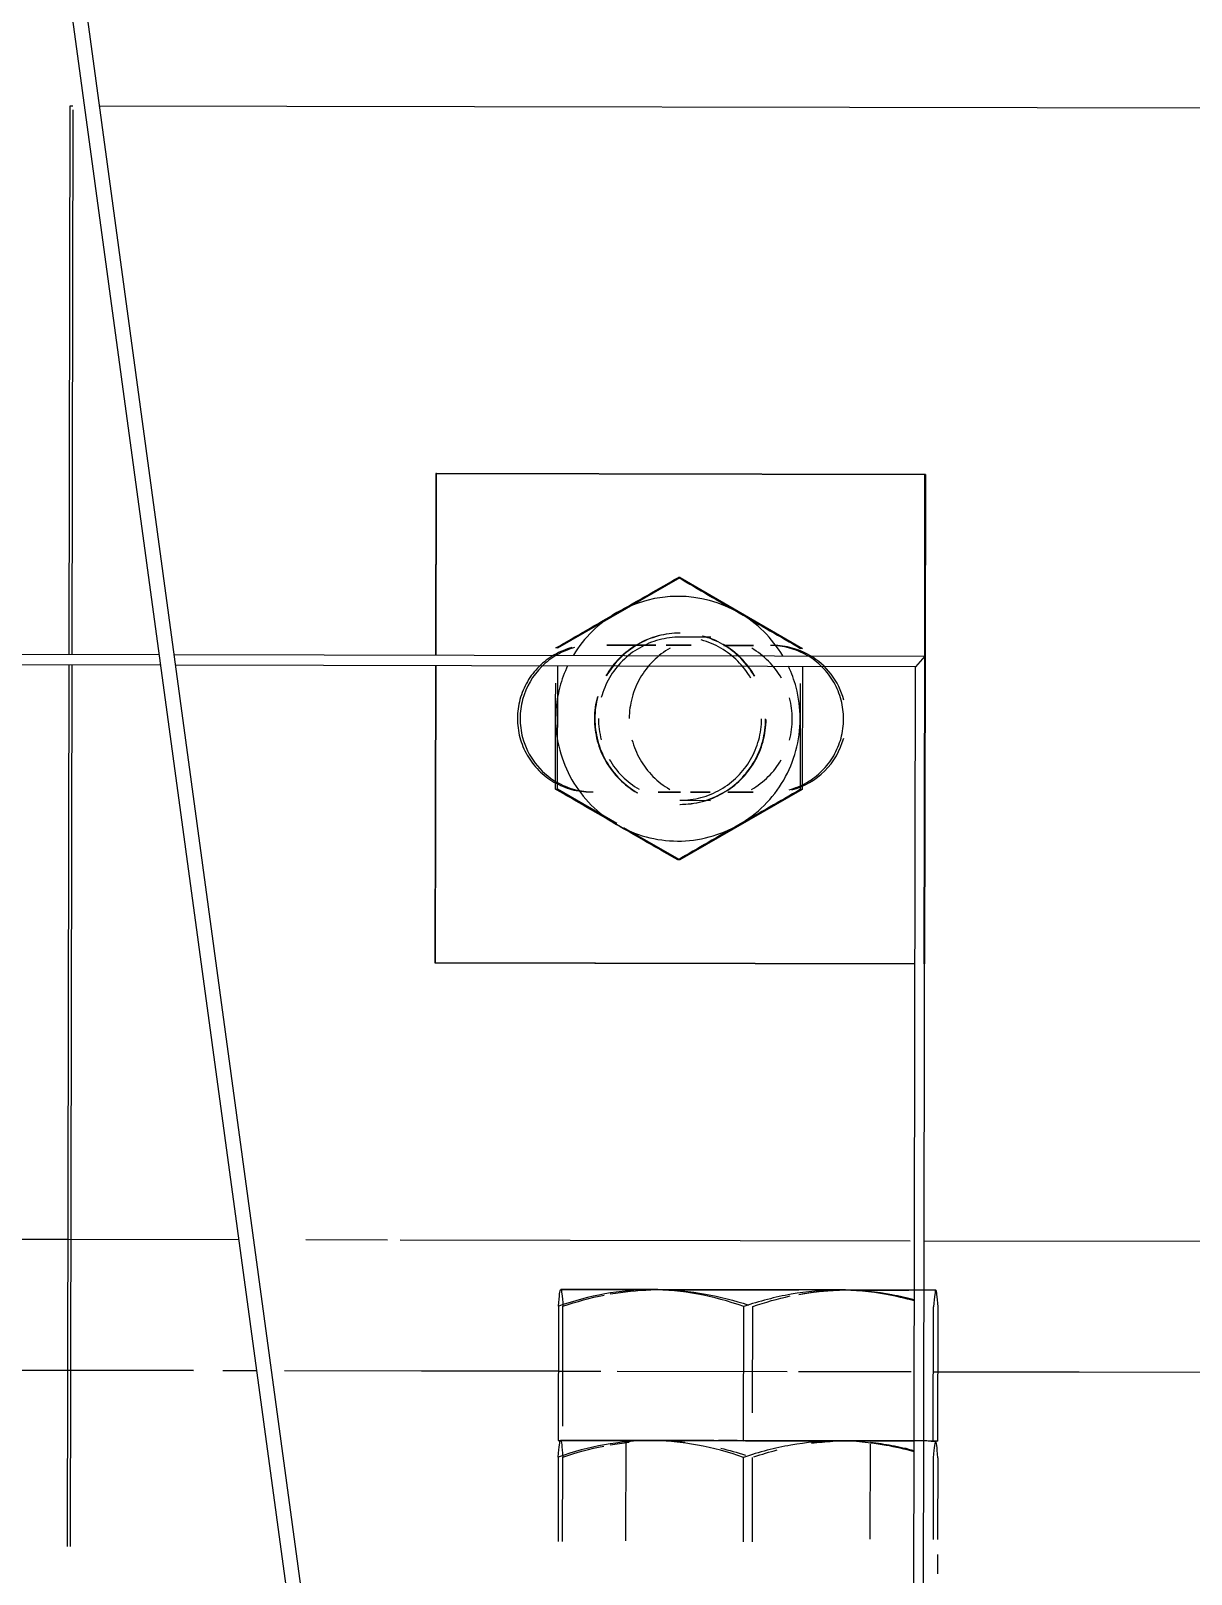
# Model space of a CAD drawing. Header units: metres. Extents: x -354 to -91, y 3 to 562.
# Drawn here: x -272.8319 to -272.6896, y 509.71 to 509.8992 of the extents above; entities that cross this region are included whole.
import ezdxf

# ---------------------------------------------------------------- set-up
doc = ezdxf.new("R2010")
doc.units = ezdxf.units.M
doc.layers.add('A-DETL-GENF', color=7, linetype='Continuous', lineweight=9)
doc.layers.add('A-GENM', color=7, linetype='Continuous', lineweight=25)

# ---------------------------------------------------------------- blocks, each defined once
blk = doc.blocks.new('T2DPAA-T2D-C3S-RW-M2D-100010_dwg-40802999-DRG-2873034 - CONSTRUCTION SEQUENCE STAGE A8')
at = {"color": 254, "lineweight": 25, "true_color": 0xd0d0d0}
for p, q in [((14.41452, -592.53328), (14.40631, -592.50217)), ((14.41986, -592.55351), (14.41452, -592.53328)), ((14.42451, -592.57114), (14.42196, -592.56145)), ((14.44087, -592.63313), (14.42491, -592.57265)), ((14.48575, -592.80324), (14.4413, -592.63476))]:
    blk.add_line(p, q, dxfattribs=at)
blk = doc.blocks.new('T2DPAA-T2D-PWC-RW-M2D-100010_RoadDesign_rvt-1-DRG-2873034 - CONSTRUCTION SEQUENCE STAGE A8')
at = {"color": 254, "lineweight": 25, "true_color": 0xd0d0d0, "rotation": 75.11694444444437}
blk.add_blockref('T2DPAA-T2D-C3S-RW-M2D-100010_dwg-40802999-DRG-2873034 - CONSTRUCTION SEQUENCE STAGE A8', (-1722.33704, 648.01046), dxfattribs=at)
blk = doc.blocks.new('T2D Feature Wall Adaptive V6 - Vertical-67397289-DRG-2873034 - CONSTRUCTION SEQUENCE STAGE A8')
at = {"layer": 'A-GENM', "color": 253, "true_color": 0xa3a3a3}
for p, q in [((0.00999, -1.08501), (0.00999, -0.98103)), ((0.01, -1.08501), (0.01, -0.98103)), ((0.00999, -1.10154), (0.00999, -1.08775)), ((0.01, -1.10154), (0.01, -1.08775)), ((0.00999, -1.12379), (0.00999, -1.10293)), ((0.01, -1.1238), (0.01, -1.10293)), ((0.00999, -1.131), (0.00999, -1.12578)), ((0.01, -1.131), (0.01, -1.12578)), ((0.00999, -1.16459), (0.00999, -1.131)), ((0.01, -1.1646), (0.01, -1.131)), ((0.00999, -1.17214), (0.00999, -1.16802)), ((0.01, -1.17215), (0.01, -1.16802)), ((0.00999, -1.19115), (0.00999, -1.17574)), ((0.01, -1.19115), (0.01, -1.17575)), ((0.00999, -1.22333), (0.00999, -1.19115)), ((0.01, -1.22333), (0.01, -1.19115))]:
    blk.add_line(p, q, dxfattribs=at)
blk = doc.blocks.new('Adaptive point Fascia Panel Bracket - Type T04-V7-DRG-2873034 - CONSTRUCTION SEQUENCE STAGE A8')
at = {"layer": 'A-GENM', "color": 253, "true_color": 0xa3a3a3}
for p, q in [((-1145.97957, 509.82279), (-1145.97945, 509.89001)), ((-1145.97945, 509.89001), (-1145.97912, 509.89001)), ((-1145.65952, 509.88944), (-1145.97587, 509.89)), ((-1145.65952, 509.88944), (-1145.97587, 509.89)), ((-1145.97912, 509.88955), (-1145.97924, 509.82279)), ((-1145.9346, 509.84493), (-1145.93464, 509.82268)), ((-1145.87462, 509.84482), (-1145.9346, 509.84493)), ((-1145.93454, 509.84493), (-1145.9346, 509.84493)), ((-1145.93458, 509.82268), (-1145.93454, 509.84484)), ((-1145.93454, 509.84493), (-1145.87462, 509.84482)), ((-1145.87465, 509.82255), (-1145.87462, 509.84482)), ((-1145.87455, 509.84482), (-1145.87462, 509.84482)), ((-1145.87455, 509.84482), (-1145.87459, 509.82255)), ((-1145.91964, 509.82356), (-1145.90463, 509.8322)), ((-1145.90463, 509.8322), (-1145.90486, 509.8322)), ((-1145.90463, 509.8322), (-1145.88965, 509.82351)), ((-1145.91964, 509.82356), (-1145.91987, 509.82356)), ((-1145.91364, 509.82389), (-1145.91002, 509.82389)), ((-1145.91002, 509.82389), (-1145.91364, 509.82389)), ((-1145.91002, 509.82389), (-1145.90761, 509.82388)), ((-1145.90761, 509.82388), (-1145.91002, 509.82389)), ((-1145.90637, 509.82388), (-1145.9033, 509.82388)), ((-1145.9033, 509.82388), (-1145.90637, 509.82388)), ((-1145.90088, 509.82487), (-1145.90464, 509.82488)), ((-1145.89928, 509.82387), (-1145.89565, 509.82386)), ((-1145.89565, 509.82386), (-1145.89928, 509.82387)), ((-1145.88965, 509.82351), (-1145.88988, 509.82351)), ((-1145.87472, 509.78482), (-1145.87465, 509.82255)), ((-1145.87459, 509.82255), (-1145.87466, 509.78482)), ((-1145.97976, 509.7134), (-1145.97957, 509.82147)), ((-1145.97924, 509.82147), (-1145.97943, 509.7134)), ((-1145.93464, 509.82136), (-1145.93471, 509.78493)), ((-1145.93465, 509.78503), (-1145.93458, 509.82136)), ((-1145.91967, 509.80624), (-1145.91965, 509.82133)), ((-1145.88965, 509.82126), (-1145.88968, 509.80619)), ((-1145.91991, 509.80624), (-1145.91967, 509.80624)), ((-1145.91239, 509.80202), (-1145.91967, 509.80624)), ((-1145.90461, 509.80588), (-1145.90735, 509.80588)), ((-1145.90735, 509.80588), (-1145.90461, 509.80588)), ((-1145.88968, 509.80619), (-1145.90469, 509.79756)), ((-1145.90468, 509.80488), (-1145.90091, 509.80487)), ((-1145.90095, 509.80587), (-1145.90337, 509.80588)), ((-1145.90337, 509.80588), (-1145.90095, 509.80587)), ((-1145.89568, 509.80586), (-1145.89878, 509.80587)), ((-1145.89878, 509.80587), (-1145.89568, 509.80586)), ((-1145.88968, 509.80619), (-1145.88991, 509.80619)), ((-1145.90469, 509.79756), (-1145.91153, 509.80152)), ((-1145.90469, 509.79756), (-1145.90492, 509.79756)), ((-1145.93471, 509.78493), (-1145.87584, 509.78483)), ((-1145.93471, 509.78493), (-1145.93465, 509.78493)), ((-1145.87584, 509.78483), (-1145.93465, 509.78493)), ((-1145.87466, 509.78482), (-1145.87472, 509.78482)), ((-1145.91837, 509.7449), (-1145.91928, 509.7449)), ((-1145.91221, 509.74489), (-1145.91596, 509.7449)), ((-1145.90737, 509.74488), (-1145.91221, 509.74489)), ((-1145.90177, 509.74487), (-1145.90737, 509.74488)), ((-1145.89581, 509.74486), (-1145.90177, 509.74487)), ((-1145.8901, 509.74485), (-1145.89581, 509.74486)), ((-1145.88987, 509.74485), (-1145.8901, 509.74485)), ((-1145.8852, 509.74484), (-1145.89008, 509.74485)), ((-1145.87969, 509.74483), (-1145.88437, 509.74484)), ((-1145.87613, 509.74483), (-1145.87969, 509.74483)), ((-1145.87395, 509.74482), (-1145.87613, 509.74483)), ((-1145.87329, 509.74482), (-1145.8742, 509.74482)), ((-1145.87328, 509.74482), (-1145.87395, 509.74482)), ((-1145.91956, 509.74285), (-1145.91959, 509.7264)), ((-1145.91903, 509.72815), (-1145.91901, 509.74285)), ((-1145.89687, 509.72636), (-1145.89684, 509.74281)), ((-1145.89576, 509.72978), (-1145.89574, 509.74281)), ((-1145.8736, 509.72632), (-1145.87357, 509.74277)), ((-1145.87305, 509.72632), (-1145.87302, 509.74277)), ((-1145.91959, 509.7264), (-1145.91904, 509.7264)), ((-1145.89687, 509.72636), (-1145.91959, 509.7264)), ((-1145.91865, 509.7264), (-1145.91932, 509.7264)), ((-1145.9184, 509.7264), (-1145.91931, 509.7264)), ((-1145.91904, 509.7264), (-1145.91088, 509.72639)), ((-1145.91647, 509.7264), (-1145.91865, 509.7264)), ((-1145.91599, 509.7264), (-1145.9184, 509.7264)), ((-1145.91291, 509.72639), (-1145.91647, 509.7264)), ((-1145.90823, 509.72638), (-1145.91291, 509.72639)), ((-1145.91132, 509.72609), (-1145.91134, 509.71407)), ((-1145.91132, 509.72639), (-1145.90946, 509.72639)), ((-1145.91088, 509.72639), (-1145.91132, 509.72639)), ((-1145.91072, 509.72639), (-1145.91131, 509.72639)), ((-1145.90946, 509.72639), (-1145.91088, 509.72639)), ((-1145.90946, 509.72639), (-1145.90714, 509.72638)), ((-1145.90714, 509.72638), (-1145.90946, 509.72639)), ((-1145.90273, 509.72637), (-1145.90823, 509.72638)), ((-1145.90408, 509.72638), (-1145.90714, 509.72638)), ((-1145.9067, 509.72638), (-1145.90408, 509.72638)), ((-1145.90408, 509.72638), (-1145.9005, 509.72637)), ((-1145.9005, 509.72637), (-1145.90408, 509.72638)), ((-1145.90354, 509.72638), (-1145.9005, 509.72637)), ((-1145.89687, 509.72636), (-1145.90273, 509.72637)), ((-1145.9005, 509.72637), (-1145.89687, 509.72636)), ((-1145.89687, 509.72636), (-1145.9005, 509.72637)), ((-1145.8999, 509.72637), (-1145.89687, 509.72636)), ((-1145.8999, 509.72637), (-1145.89687, 509.72636)), ((-1145.87594, 509.72633), (-1145.89687, 509.72636)), ((-1145.89083, 509.72635), (-1145.89679, 509.72636)), ((-1145.89663, 509.72636), (-1145.89274, 509.72636)), ((-1145.89274, 509.72636), (-1145.89663, 509.72636)), ((-1145.89576, 509.72636), (-1145.89274, 509.72636)), ((-1145.89274, 509.72636), (-1145.89007, 509.72635)), ((-1145.89007, 509.72635), (-1145.89274, 509.72636)), ((-1145.88523, 509.72634), (-1145.89008, 509.72635)), ((-1145.89007, 509.72635), (-1145.88909, 509.72635)), ((-1145.88909, 509.72635), (-1145.89007, 509.72635)), ((-1145.88909, 509.72635), (-1145.88593, 509.72634)), ((-1145.88593, 509.72634), (-1145.88909, 509.72635)), ((-1145.88855, 509.72635), (-1145.88589, 509.72634)), ((-1145.88855, 509.72635), (-1145.88593, 509.72634)), ((-1145.88593, 509.72634), (-1145.88348, 509.72634)), ((-1145.88348, 509.72634), (-1145.88593, 509.72634)), ((-1145.88549, 509.72634), (-1145.88317, 509.72634)), ((-1145.88175, 509.72634), (-1145.88549, 509.72634)), ((-1145.88348, 509.72634), (-1145.88132, 509.72634)), ((-1145.88191, 509.72634), (-1145.88348, 509.72634)), ((-1145.88317, 509.72634), (-1145.88175, 509.72634)), ((-1145.88175, 509.72634), (-1145.88132, 509.72634)), ((-1145.88134, 509.7143), (-1145.88132, 509.72597)), ((-1145.88132, 509.72634), (-1145.87594, 509.72633)), ((-1145.87664, 509.72633), (-1145.88039, 509.72633)), ((-1145.87305, 509.72632), (-1145.8736, 509.72632)), ((-1145.91959, 509.72435), (-1145.91961, 509.71398)), ((-1145.91906, 509.71399), (-1145.91904, 509.72435)), ((-1145.89689, 509.71395), (-1145.89687, 509.72431)), ((-1145.89579, 509.71395), (-1145.89577, 509.72431)), ((-1145.8736, 509.72427), (-1145.87362, 509.71425)), ((-1145.87305, 509.72427), (-1145.87307, 509.71425)), ((-1145.87307, 509.71239), (-1145.87307, 509.71004))]:
    blk.add_line(p, q, dxfattribs=at)
for centre, major_axis, ratio, start_param, end_param in [((-1145.90492, 509.81488), (0.00003, 0.015), 0.999785, 5.759538, 6.806736), ((-1145.90492, 509.81488), (0.00003, 0.015), 0.999785, 0.523551, 1.026582), ((-1145.90492, 509.81488), (0.00003, 0.015), 0.999785, 5.25542, 5.759538), ((-1145.90466, 509.81488), (0.00002, 0.0105), 0.999785, 0, 0.261751), ((-1145.9046, 509.81488), (0.00002, 0.0105), 0.999785, 0.005951, 0.261751), ((-1145.9156, 509.8149), (0.00002, 0.009), 0.999785, 0.261751, 0.523551), ((-1145.91527, 509.8149), (0.00002, 0.009), 0.999785, 0.261751, 0.523551), ((-1145.90466, 509.81488), (0.00002, 0.0105), 0.999785, 0.523551, 0.78535), ((-1145.9046, 509.81488), (0.00002, 0.0105), 0.999785, 0.523551, 0.78535), ((-1145.90466, 509.81488), (0.00002, 0.01), 0.999785, 0.523551, 0.78535), ((-1145.90466, 509.81488), (0.00002, 0.0105), 0.999785, 0.261751, 0.523551), ((-1145.9046, 509.81488), (0.00002, 0.0105), 0.999785, 0.268185, 0.523551), ((-1145.90466, 509.81488), (0.00002, 0.01), 0.999785, 0.261751, 0.523551), ((-1145.90089, 509.81487), (0.00002, 0.01), 0.999785, 0.523551, 0.78535), ((-1145.90466, 509.81488), (0.00002, 0.01), 0.999785, 0, 0.261751), ((-1145.90466, 509.81488), (0.00002, 0.01), 0.999785, 5.759538, 6.021338), ((-1145.90466, 509.81488), (0.00002, 0.0105), 0.999785, 5.759538, 6.021338), ((-1145.9046, 509.81488), (0.00002, 0.0105), 0.999785, 5.765982, 6.021338), ((-1145.90466, 509.81488), (0.00002, 0.01), 0.999785, 5.497739, 5.759538), ((-1145.90466, 509.81488), (0.00002, 0.0105), 0.999785, 5.497739, 5.759538), ((-1145.9046, 509.81488), (0.00002, 0.0105), 0.999785, 5.497739, 5.759538), ((-1145.90089, 509.81487), (0.00002, 0.01), 0.999785, 5.497739, 5.759538), ((-1145.8936, 509.81486), (0.00002, 0.009), 0.999785, 6.021338, 6.283137), ((-1145.89327, 509.81486), (0.00002, 0.009), 0.999785, 6.021338, 6.283137), ((-1145.8936, 509.81486), (0.00002, 0.009), 0.999785, 5.759538, 6.021338), ((-1145.89327, 509.81486), (0.00002, 0.009), 0.999785, 5.759538, 6.021338), ((-1145.9156, 509.8149), (0.00002, 0.009), 0.999785, 0.523551, 0.78535), ((-1145.91527, 509.8149), (0.00002, 0.009), 0.999785, 0.523551, 0.78535), ((-1145.90466, 509.81488), (0.00002, 0.0105), 0.999785, 0.78535, 1.047149), ((-1145.9046, 509.81488), (0.00002, 0.0105), 0.999785, 0.78535, 1.047149), ((-1145.90466, 509.81488), (0.00002, 0.01), 0.999785, 0.78535, 1.047149), ((-1145.90089, 509.81487), (0.00002, 0.01), 0.999785, 0.78535, 1.047149), ((-1145.90466, 509.81488), (0.00002, 0.01), 0.999785, 5.23594, 5.497739), ((-1145.90466, 509.81488), (0.00002, 0.0105), 0.999785, 5.23594, 5.497739), ((-1145.9046, 509.81488), (0.00002, 0.0105), 0.999785, 5.23594, 5.497739), ((-1145.90089, 509.81487), (0.00002, 0.01), 0.999785, 5.23594, 5.497739), ((-1145.8936, 509.81486), (0.00002, 0.009), 0.999785, 5.497739, 5.759538), ((-1145.89327, 509.81486), (0.00002, 0.009), 0.999785, 4.97414, 5.759538), ((-1145.91527, 509.8149), (0.00002, 0.009), 0.999785, 0.78535, 1.308949), ((-1145.9156, 509.8149), (0.00002, 0.009), 0.999785, 0.78535, 1.047149), ((-1145.90492, 509.81488), (0.00003, 0.015), 0.999785, 1.124944, 1.308949), ((-1145.90466, 509.81488), (0.00002, 0.01), 0.999785, 1.047149, 1.308949), ((-1145.90089, 509.81487), (0.00002, 0.01), 0.999785, 1.047149, 1.308949), ((-1145.90492, 509.81488), (0.00003, 0.015), 0.999785, 4.97414, 5.157166), ((-1145.8936, 509.81486), (0.00002, 0.009), 0.999785, 5.23594, 5.497739), ((-1145.9156, 509.8149), (0.00002, 0.009), 0.999785, 1.047149, 1.308949), ((-1145.90492, 509.81488), (0.00003, 0.015), 0.999785, 1.308949, 1.570748), ((-1145.90492, 509.81488), (0.00003, 0.015), 0.999785, 4.712341, 4.97414), ((-1145.8936, 509.81486), (0.00002, 0.009), 0.999785, 4.97414, 5.23594), ((-1145.9156, 509.8149), (0.00002, 0.009), 0.999785, 1.308949, 1.570748), ((-1145.91527, 509.8149), (0.00002, 0.009), 0.999785, 1.308949, 1.570748), ((-1145.90466, 509.81488), (0.00002, 0.0105), 0.999785, 1.308949, 1.570748), ((-1145.9046, 509.81488), (0.00002, 0.0105), 0.999785, 1.308949, 1.570748), ((-1145.90089, 509.81487), (0.00002, 0.01), 0.999785, 1.308949, 1.570748), ((-1145.90089, 509.81487), (0.00002, 0.01), 0.999785, 4.712341, 4.97414), ((-1145.8936, 509.81486), (0.00002, 0.009), 0.999785, 4.712341, 4.97414), ((-1145.9156, 509.8149), (0.00002, 0.009), 0.999785, 1.570748, 1.832548), ((-1145.91527, 509.8149), (0.00002, 0.009), 0.999785, 1.570748, 1.832548), ((-1145.90492, 509.81488), (0.00003, 0.015), 0.999785, 1.570748, 1.832548), ((-1145.90466, 509.81488), (0.00002, 0.0105), 0.999785, 1.570748, 1.832548), ((-1145.9046, 509.81488), (0.00002, 0.0105), 0.999785, 1.570748, 1.832548), ((-1145.90466, 509.81488), (0.00002, 0.01), 0.999785, 1.570748, 1.832548), ((-1145.90466, 509.81488), (0.00002, 0.01), 0.999785, 4.450541, 4.712341), ((-1145.90466, 509.81488), (0.00002, 0.0105), 0.999785, 4.450541, 4.712341), ((-1145.9046, 509.81488), (0.00002, 0.0105), 0.999785, 4.450541, 4.704664), ((-1145.90089, 509.81487), (0.00002, 0.01), 0.999785, 4.450541, 4.712341), ((-1145.90492, 509.81488), (0.00003, 0.015), 0.999785, 4.450541, 4.712341), ((-1145.8936, 509.81486), (0.00002, 0.009), 0.999785, 4.450541, 4.712341), ((-1145.9156, 509.8149), (0.00002, 0.009), 0.999785, 1.832548, 2.094347), ((-1145.91527, 509.8149), (0.00002, 0.009), 0.999785, 1.832548, 2.617946), ((-1145.90466, 509.81488), (0.00002, 0.0105), 0.999785, 1.832548, 2.094347), ((-1145.9046, 509.81488), (0.00002, 0.0105), 0.999785, 1.832548, 2.094347), ((-1145.90089, 509.81487), (0.00002, 0.01), 0.999785, 1.832548, 2.094347), ((-1145.9046, 509.81488), (0.00002, 0.0105), 0.999785, 3.926943, 4.444903), ((-1145.90466, 509.81488), (0.00002, 0.01), 0.999785, 4.188742, 4.450541), ((-1145.90466, 509.81488), (0.00002, 0.0105), 0.999785, 4.188742, 4.450541), ((-1145.89327, 509.81486), (0.00002, 0.009), 0.999785, 3.926943, 4.450541), ((-1145.8936, 509.81486), (0.00002, 0.009), 0.999785, 4.188742, 4.450541), ((-1145.9156, 509.8149), (0.00002, 0.009), 0.999785, 2.094347, 2.356146), ((-1145.90492, 509.81488), (0.00003, 0.015), 0.999785, 1.832548, 2.094347), ((-1145.90492, 509.81488), (0.00003, 0.015), 0.999785, 4.188742, 4.450541), ((-1145.8936, 509.81486), (0.00002, 0.009), 0.999785, 3.926943, 4.188742), ((-1145.9156, 509.8149), (0.00002, 0.009), 0.999785, 2.356146, 2.617946), ((-1145.90466, 509.81488), (0.00002, 0.0105), 0.999785, 2.094347, 2.356146), ((-1145.9046, 509.81488), (0.00002, 0.0105), 0.999785, 2.094347, 2.617946), ((-1145.90466, 509.81488), (0.00002, 0.01), 0.999785, 2.094347, 2.356146), ((-1145.90089, 509.81487), (0.00002, 0.01), 0.999785, 2.094347, 2.356146), ((-1145.90466, 509.81488), (0.00002, 0.01), 0.999785, 3.926943, 4.188742), ((-1145.90466, 509.81488), (0.00002, 0.0105), 0.999785, 3.926943, 4.188742), ((-1145.90089, 509.81487), (0.00002, 0.01), 0.999785, 3.926943, 4.188742), ((-1145.89327, 509.81486), (0.00002, 0.009), 0.999785, 3.403344, 3.926943), ((-1145.8936, 509.81486), (0.00002, 0.009), 0.999785, 3.665143, 3.926943), ((-1145.9156, 509.8149), (0.00002, 0.009), 0.999785, 2.617946, 2.879745), ((-1145.91527, 509.8149), (0.00002, 0.009), 0.999785, 2.617946, 2.879745), ((-1145.90492, 509.81488), (0.00003, 0.015), 0.999785, 2.094347, 2.356146), ((-1145.90466, 509.81488), (0.00002, 0.0105), 0.999785, 2.356146, 2.617946), ((-1145.90466, 509.81488), (0.00002, 0.01), 0.999785, 2.356146, 2.617946), ((-1145.90089, 509.81487), (0.00002, 0.01), 0.999785, 2.356146, 2.617946), ((-1145.90466, 509.81488), (0.00002, 0.01), 0.999785, 3.665143, 3.926943), ((-1145.90466, 509.81488), (0.00002, 0.0105), 0.999785, 3.665143, 3.926943), ((-1145.9046, 509.81488), (0.00002, 0.0105), 0.999785, 3.665143, 3.926943), ((-1145.90089, 509.81487), (0.00002, 0.01), 0.999785, 3.665143, 3.926943), ((-1145.90492, 509.81488), (0.00003, 0.015), 0.999785, 3.926943, 4.188742), ((-1145.8936, 509.81486), (0.00002, 0.009), 0.999785, 3.403344, 3.665143), ((-1145.9156, 509.8149), (0.00002, 0.009), 0.999785, 2.879745, 3.141544), ((-1145.91527, 509.8149), (0.00002, 0.009), 0.999785, 2.879745, 3.141544), ((-1145.90466, 509.81488), (0.00002, 0.01), 0.999785, 3.141593, 3.403344), ((-1145.90466, 509.81488), (0.00002, 0.0105), 0.999785, 3.141593, 3.403344), ((-1145.9046, 509.81488), (0.00002, 0.0105), 0.999785, 3.141593, 3.397345), ((-1145.90466, 509.81488), (0.00002, 0.01), 0.999785, 3.403344, 3.665143), ((-1145.90466, 509.81488), (0.00002, 0.0105), 0.999785, 3.403344, 3.665143), ((-1145.9046, 509.81488), (0.00002, 0.0105), 0.999785, 3.403344, 3.658709), ((-1145.90492, 509.81488), (0.00003, 0.015), 0.999785, 2.356146, 2.617946), ((-1145.90492, 509.81488), (0.00003, 0.015), 0.999785, 3.665143, 3.926943), ((-1145.90492, 509.81488), (0.00003, 0.015), 0.999785, 2.617946, 2.879745), ((-1145.90492, 509.81488), (0.00003, 0.015), 0.999785, 3.403344, 3.665143), ((-1145.90492, 509.81488), (0.00003, 0.015), 0.999785, 2.879745, 3.141544), ((-1145.90492, 509.81488), (0.00003, 0.015), 0.999785, 3.141544, 3.403344), ((-1145.89628, 509.74486), (-0.023, 0.00004), 0.000001, 6.283184, 6.524227), ((-1145.89628, 509.74486), (-0.023, 0.00004), 0.000001, 0.241041, 0.502831), ((-1145.89628, 509.74486), (-0.023, 0.00004), 0.000001, 5.738828, 6.000633), ((-1145.89628, 509.74486), (-0.023, 0.00004), 0.000001, 0.50284, 0.764644), ((-1145.89628, 509.74486), (-0.023, 0.00004), 0.000001, 0.76464, 1.026437), ((-1145.89628, 509.74486), (-0.023, 0.00004), 0.000001, 1.026439, 1.288238), ((-1145.89628, 509.74486), (-0.023, 0.00004), 0.000001, 1.288239, 1.550038), ((-1145.89628, 509.74486), (-0.023, 0.00004), 0.000001, 1.550038, 1.811836), ((-1145.89628, 509.74486), (-0.023, 0.00004), 0.000001, 1.811837, 1.843861), ((-1145.89628, 509.74486), (-0.023, 0.00004), 0.000001, 4.168032, 4.42983), ((-1145.89628, 509.74486), (-0.023, 0.00004), 0.000001, 2.073637, 2.335434), ((-1145.89628, 509.74486), (-0.023, 0.00004), 0.000001, 2.335436, 2.597238), ((-1145.89632, 509.72636), (-0.023, 0.00004), 0.000001, 5.477029, 5.738823), ((-1145.89632, 509.72636), (-0.015, 0.00003), 0.000001, 6.000632, 6.262427), ((-1145.89632, 509.72636), (-0.015, 0.00003), 0.000001, 5.738824, 6.000627), ((-1145.89632, 509.72636), (-0.015, 0.00003), 0.000001, 5.738828, 6.000635), ((-1145.89632, 509.72636), (-0.015, 0.00003), 0.000001, 0.764634, 1.026439), ((-1145.89632, 509.72636), (-0.023, 0.00004), 0.000001, 5.060029, 5.182472), ((-1145.89632, 509.72636), (-0.015, 0.00003), 0.000001, 5.259969, 5.477029), ((-1145.89632, 509.72636), (-0.015, 0.00003), 0.000001, 5.259973, 5.477036), ((-1145.89632, 509.72636), (-0.015, 0.00003), 0.000001, 4.996595, 5.215229), ((-1145.89632, 509.72636), (-0.015, 0.00003), 0.000001, 4.996596, 5.215232), ((-1145.89632, 509.72636), (-0.023, 0.00004), 0.000001, 4.736757, 4.869654), ((-1145.89632, 509.72636), (-0.015, 0.00003), 0.000001, 4.749655, 4.953433), ((-1145.89632, 509.72636), (-0.015, 0.00003), 0.000001, 4.470512, 4.691631), ((-1145.89632, 509.72636), (-0.015, 0.00003), 0.000001, 4.470512, 4.691631), ((-1145.89632, 509.72636), (-0.023, 0.00004), 0.000001, 4.554747, 4.69163), ((-1145.89632, 509.72636), (-0.015, 0.00003), 0.000001, 4.168025, 4.429831), ((-1145.89632, 509.72636), (-0.015, 0.00003), 0.000001, 4.168032, 4.429834), ((-1145.89632, 509.72636), (-0.023, 0.00004), 0.000001, 1.811837, 1.845398), ((-1145.89632, 509.72636), (-0.023, 0.00004), 0.000001, 4.429831, 4.438883), ((-1145.89632, 509.72636), (-0.015, 0.00003), 0.000001, 3.943948, 4.168026), ((-1145.89632, 509.72636), (-0.023, 0.00004), 0.000001, 4.240731, 4.365298), ((-1145.89632, 509.72636), (-0.023, 0.00004), 0.000001, 2.073637, 2.335439), ((-1145.89632, 509.72636), (-0.015, 0.00003), 0.000001, 2.859035, 3.120833), ((-1145.89632, 509.72636), (-0.015, 0.00003), 0.000001, 3.141593, 3.382634), ((-1145.89632, 509.72636), (-0.023, 0.00004), 0.000001, 3.644433, 3.906231), ((-1145.89632, 509.72636), (-0.023, 0.00004), 0.000001, 3.382634, 3.644431), ((-1145.89632, 509.72636), (-0.023, 0.00004), 0.000001, 2.859035, 3.120834), ((-1145.89632, 509.72636), (-0.023, 0.00004), 0.000001, 3.141594, 3.382632)]:
    blk.add_ellipse(centre, major_axis=major_axis, ratio=ratio, start_param=start_param, end_param=end_param, dxfattribs=at)
for points in [[(-1145.9124, 509.82788), (-1145.91114, 509.82861), (-1145.90862, 509.83005), (-1145.90611, 509.83148), (-1145.90486, 509.8322)], [(-1145.90486, 509.8322), (-1145.90363, 509.83148), (-1145.90116, 509.83004), (-1145.89866, 509.82858), (-1145.8974, 509.82786)], [(-1145.91987, 509.82356), (-1145.91864, 509.82428), (-1145.91616, 509.82571), (-1145.91366, 509.82716), (-1145.9124, 509.82788)], [(-1145.8974, 509.82786), (-1145.89614, 509.82713), (-1145.89363, 509.82567), (-1145.89113, 509.82423), (-1145.88988, 509.82351)], [(-1145.91992, 509.8149), (-1145.91992, 509.81636), (-1145.91991, 509.81781), (-1145.9199, 509.81925)], [(-1145.88991, 509.8192), (-1145.88992, 509.81775), (-1145.88992, 509.81631), (-1145.88992, 509.81485)], [(-1145.91992, 509.81056), (-1145.91992, 509.812), (-1145.91992, 509.81345), (-1145.91992, 509.8149)], [(-1145.88992, 509.81485), (-1145.88993, 509.8134), (-1145.88993, 509.81195), (-1145.88992, 509.81051)], [(-1145.91991, 509.80624), (-1145.91991, 509.80768), (-1145.91992, 509.80912), (-1145.91992, 509.81056)], [(-1145.88992, 509.81051), (-1145.88992, 509.80906), (-1145.88992, 509.80762), (-1145.88991, 509.80619)], [(-1145.91619, 509.80408), (-1145.91744, 509.8048), (-1145.91868, 509.80553), (-1145.91991, 509.80624)], [(-1145.88991, 509.80619), (-1145.89116, 509.80548), (-1145.89242, 509.80476), (-1145.89367, 509.80404)], [(-1145.91244, 509.8019), (-1145.9137, 509.80263), (-1145.91495, 509.80336), (-1145.91619, 509.80408)], [(-1145.89367, 509.80404), (-1145.89493, 509.80332), (-1145.89619, 509.8026), (-1145.89745, 509.80187)], [(-1145.90868, 509.79972), (-1145.90993, 509.80045), (-1145.91118, 509.80117), (-1145.91244, 509.8019)], [(-1145.89745, 509.80187), (-1145.89871, 509.80115), (-1145.89996, 509.80043), (-1145.90121, 509.79971)], [(-1145.90492, 509.79756), (-1145.90617, 509.79828), (-1145.90742, 509.799), (-1145.90868, 509.79972)], [(-1145.90121, 509.79971), (-1145.90245, 509.79899), (-1145.90369, 509.79827), (-1145.90492, 509.79756)], [(-1145.91956, 509.74285), (-1145.91951, 509.74351), (-1145.91946, 509.74401), (-1145.91942, 509.74436)], [(-1145.9139, 509.74435), (-1145.91579, 509.74401), (-1145.91768, 509.74351), (-1145.91956, 509.74285)], [(-1145.91942, 509.74436), (-1145.91937, 509.74468), (-1145.91933, 509.74486), (-1145.91929, 509.7449)], [(-1145.91929, 509.7449), (-1145.91928, 509.7449), (-1145.91928, 509.7449), (-1145.91928, 509.7449)], [(-1145.91928, 509.7449), (-1145.91923, 509.74488), (-1145.91919, 509.7447), (-1145.91914, 509.74436)], [(-1145.91914, 509.74436), (-1145.9191, 509.74401), (-1145.91905, 509.74351), (-1145.91901, 509.74285)], [(-1145.91901, 509.74285), (-1145.91733, 509.74342), (-1145.91565, 509.74388), (-1145.91396, 509.74421)], [(-1145.90819, 509.74488), (-1145.9101, 509.74487), (-1145.912, 509.74469), (-1145.9139, 509.74435)], [(-1145.91321, 509.74435), (-1145.91156, 509.74463), (-1145.90991, 509.74481), (-1145.90825, 509.74486)], [(-1145.90249, 509.74433), (-1145.90438, 509.74467), (-1145.90628, 509.74486), (-1145.90819, 509.74488)], [(-1145.90737, 509.74488), (-1145.90541, 509.74486), (-1145.90346, 509.74467), (-1145.90153, 509.74433)], [(-1145.89684, 509.74281), (-1145.89871, 509.74348), (-1145.9006, 509.74398), (-1145.90249, 509.74433)], [(-1145.90153, 509.74433), (-1145.89977, 509.74401), (-1145.89802, 509.74357), (-1145.89628, 509.74299)], [(-1145.89104, 509.74431), (-1145.89298, 509.74397), (-1145.89491, 509.74347), (-1145.89684, 509.74281)], [(-1145.89574, 509.74281), (-1145.89421, 509.74334), (-1145.89267, 509.74377), (-1145.89114, 509.7441)], [(-1145.8852, 509.74484), (-1145.88715, 509.74482), (-1145.8891, 509.74465), (-1145.89104, 509.74431)], [(-1145.89008, 509.7443), (-1145.88818, 509.74464), (-1145.88628, 509.74482), (-1145.88437, 509.74484)], [(-1145.89008, 509.7443), (-1145.88848, 509.74459), (-1145.88687, 509.74476), (-1145.88526, 509.74482)], [(-1145.87936, 509.74429), (-1145.8813, 509.74463), (-1145.88324, 509.74482), (-1145.8852, 509.74484)], [(-1145.88437, 509.74484), (-1145.88246, 509.74482), (-1145.88056, 509.74463), (-1145.87867, 509.74428)], [(-1145.87591, 509.7435), (-1145.87705, 509.74382), (-1145.8782, 509.74408), (-1145.87936, 509.74429)], [(-1145.87867, 509.74428), (-1145.87775, 509.74412), (-1145.87683, 509.74391), (-1145.87591, 509.74366)], [(-1145.87329, 509.74482), (-1145.87333, 509.7448), (-1145.87343, 509.74444), (-1145.87352, 509.74343), (-1145.87357, 509.74277)], [(-1145.87302, 509.74277), (-1145.87306, 509.74343), (-1145.87315, 509.74443), (-1145.87324, 509.7448), (-1145.87329, 509.74482)], [(-1145.91959, 509.72435), (-1145.91954, 509.72501), (-1145.9195, 509.72551), (-1145.91945, 509.72586)], [(-1145.91393, 509.72585), (-1145.91583, 509.72551), (-1145.91771, 509.72501), (-1145.91959, 509.72435)], [(-1145.91945, 509.72586), (-1145.91941, 509.72618), (-1145.91936, 509.72636), (-1145.91932, 509.7264)], [(-1145.91932, 509.7264), (-1145.91932, 509.7264), (-1145.91931, 509.7264), (-1145.91931, 509.7264)], [(-1145.91931, 509.7264), (-1145.91926, 509.72638), (-1145.91922, 509.7262), (-1145.91917, 509.72586)], [(-1145.91917, 509.72586), (-1145.91913, 509.72551), (-1145.91908, 509.72501), (-1145.91904, 509.72435)], [(-1145.91904, 509.72435), (-1145.91737, 509.72492), (-1145.91569, 509.72537), (-1145.91401, 509.7257)], [(-1145.90823, 509.72638), (-1145.91014, 509.72637), (-1145.91204, 509.72619), (-1145.91393, 509.72585)], [(-1145.91324, 509.72585), (-1145.91246, 509.72598), (-1145.91167, 509.72609), (-1145.91089, 509.72618)], [(-1145.90252, 509.72583), (-1145.90442, 509.72617), (-1145.90632, 509.72636), (-1145.90823, 509.72638)], [(-1145.90669, 509.72637), (-1145.90582, 509.72634), (-1145.90495, 509.72628), (-1145.90408, 509.72618)], [(-1145.89687, 509.72431), (-1145.89875, 509.72498), (-1145.90063, 509.72548), (-1145.90252, 509.72583)], [(-1145.89967, 509.72544), (-1145.89866, 509.7252), (-1145.89764, 509.72492), (-1145.89663, 509.72459)], [(-1145.89108, 509.72581), (-1145.89301, 509.72547), (-1145.89495, 509.72497), (-1145.89687, 509.72431)], [(-1145.89559, 509.72437), (-1145.89464, 509.7247), (-1145.89369, 509.72498), (-1145.89274, 509.72523)], [(-1145.88523, 509.72634), (-1145.88719, 509.72632), (-1145.88914, 509.72615), (-1145.89108, 509.72581)], [(-1145.88855, 509.72605), (-1145.88768, 509.72616), (-1145.88681, 509.72624), (-1145.88594, 509.72629)], [(-1145.87939, 509.72579), (-1145.88133, 509.72613), (-1145.88328, 509.72632), (-1145.88523, 509.72634)], [(-1145.88131, 509.72616), (-1145.88044, 509.72607), (-1145.87957, 509.72594), (-1145.8787, 509.72578)], [(-1145.87594, 509.725), (-1145.87709, 509.72532), (-1145.87824, 509.72558), (-1145.87939, 509.72579)], [(-1145.8787, 509.72578), (-1145.87778, 509.72562), (-1145.87686, 509.72541), (-1145.87594, 509.72516)], [(-1145.87332, 509.72632), (-1145.87337, 509.7263), (-1145.87346, 509.72594), (-1145.87355, 509.72493), (-1145.8736, 509.72427)], [(-1145.87305, 509.72427), (-1145.87309, 509.72493), (-1145.87318, 509.72593), (-1145.87327, 509.7263), (-1145.87332, 509.72632)]]:
    blk.add_open_spline(points, degree=3, dxfattribs=at)
blk = doc.blocks.new('PLATE ph - PLATE ph-V42-DRG-2873034 - CONSTRUCTION SEQUENCE STAGE A8')
at = {"layer": 'A-GENM', "color": 253, "true_color": 0xa3a3a3}
for p, q in [((-1146.01663, 509.82287), (-1145.96854, 509.82276)), ((-1145.96836, 509.82144), (-1146.01633, 509.82155)), ((-1145.96672, 509.82276), (-1145.87462, 509.82255)), ((-1145.87462, 509.82255), (-1145.87577, 509.82123)), ((-1145.87462, 509.82255), (-1145.87506, 509.57333)), ((-1145.87577, 509.82123), (-1145.96654, 509.82144)), ((-1145.87627, 509.54131), (-1145.87577, 509.82123))]:
    blk.add_line(p, q, dxfattribs=at)
blk = doc.blocks.new('POST_3000_1C_360UB2 - 1C-68650420-DRG-2873034 - CONSTRUCTION SEQUENCE STAGE A8')
at = {"layer": 'A-GENM', "color": 253, "true_color": 0xa3a3a3}
for p, q in [((-1145.9915, 509.99147), (-1145.93026, 509.54143)), ((-1145.98969, 509.99152), (-1145.93024, 509.55463))]:
    blk.add_line(p, q, dxfattribs=at)
blk = doc.blocks.new('T2DPAA-T2D-C3S-RS-M3D-100334_rvt-1-DRG-2873034 - CONSTRUCTION SEQUENCE STAGE A8')
at = {"layer": 'A-GENM', "color": 253, "lineweight": 25, "true_color": 0xa3a3a3}
for name in ['POST_3000_1C_360UB2 - 1C-68650420-DRG-2873034 - CONSTRUCTION SEQUENCE STAGE A8', 'Adaptive point Fascia Panel Bracket - Type T04-V7-DRG-2873034 - CONSTRUCTION SEQUENCE STAGE A8', 'PLATE ph - PLATE ph-V42-DRG-2873034 - CONSTRUCTION SEQUENCE STAGE A8']:
    blk.add_blockref(name, (0, 0), dxfattribs=at)
at = {"layer": 'A-GENM', "color": 253, "lineweight": 25, "true_color": 0xa3a3a3, "rotation": 269.8981468929444}
blk.add_blockref('T2D Feature Wall Adaptive V6 - Vertical-67397289-DRG-2873034 - CONSTRUCTION SEQUENCE STAGE A8', (-1144.78856, 509.74289), dxfattribs=at)

msp = doc.modelspace()

# ---------------------------------------------------------------- hatches: boundary and pattern name
at = {"layer": 'A-DETL-GENF'}
h = msp.add_hatch(dxfattribs=at)
h.set_pattern_fill('FP_5', color=256, style=0, pattern_type=2)
h.set_pattern_definition([(45, (-500.2926, -694.024), (-0.42426407, 0.42426407), [])])
h.paths.add_polyline_path([(-272.1379, 504.63178), (-272.13788, 504.63178), (-272.12944, 509.38177), (-269.01623, 509.37624), (-269.0148, 509.6107), (-269.00758, 509.61069), (-269.00572, 509.37622), (-268.73368, 509.37573), (-268.64153, 509.90465), (-268.64134, 509.90576), (-266.763, 520.68695), (-275.82462, 520.68695), (-275.82462, 504.63833), (-272.16543, 504.63183)])
h.paths.add_polyline_path([(-273.88277, 509.08985), (-273.88278, 509.08985), (-273.88278, 509.09314)])
h.paths.add_polyline_path([(-274.27368, 509.63066), (-274.27368, 509.63067), (-274.26757, 509.63067)])
h.paths.add_polyline_path([(-271.00494, 509.70557), (-271.00294, 509.70584), (-271.00293, 509.70584)])
h.paths.add_polyline_path([(-273.39919, 509.70804), (-273.39919, 509.70805), (-273.36513, 509.70804)])
h.paths.add_polyline_path([(-269.66251, 509.72493), (-269.66251, 509.72494), (-269.6571, 509.72493)])
h.paths.add_polyline_path([(-270.31511, 509.72591), (-270.31511, 509.72591), (-270.31229, 509.72591)])
h.paths.add_polyline_path([(-268.64153, 509.90465), (-268.64145, 509.9051), (-268.64607, 509.90511)])

# ---------------------------------------------------------------- block references
at = {"lineweight": 5}
for name in ['T2DPAA-T2D-C3S-RS-M3D-100334_rvt-1-DRG-2873034 - CONSTRUCTION SEQUENCE STAGE A8', 'T2DPAA-T2D-PWC-RW-M2D-100010_RoadDesign_rvt-1-DRG-2873034 - CONSTRUCTION SEQUENCE STAGE A8']:
    msp.add_blockref(name, (873.15239, 0), dxfattribs=at)

doc.saveas('drawing.dxf')
